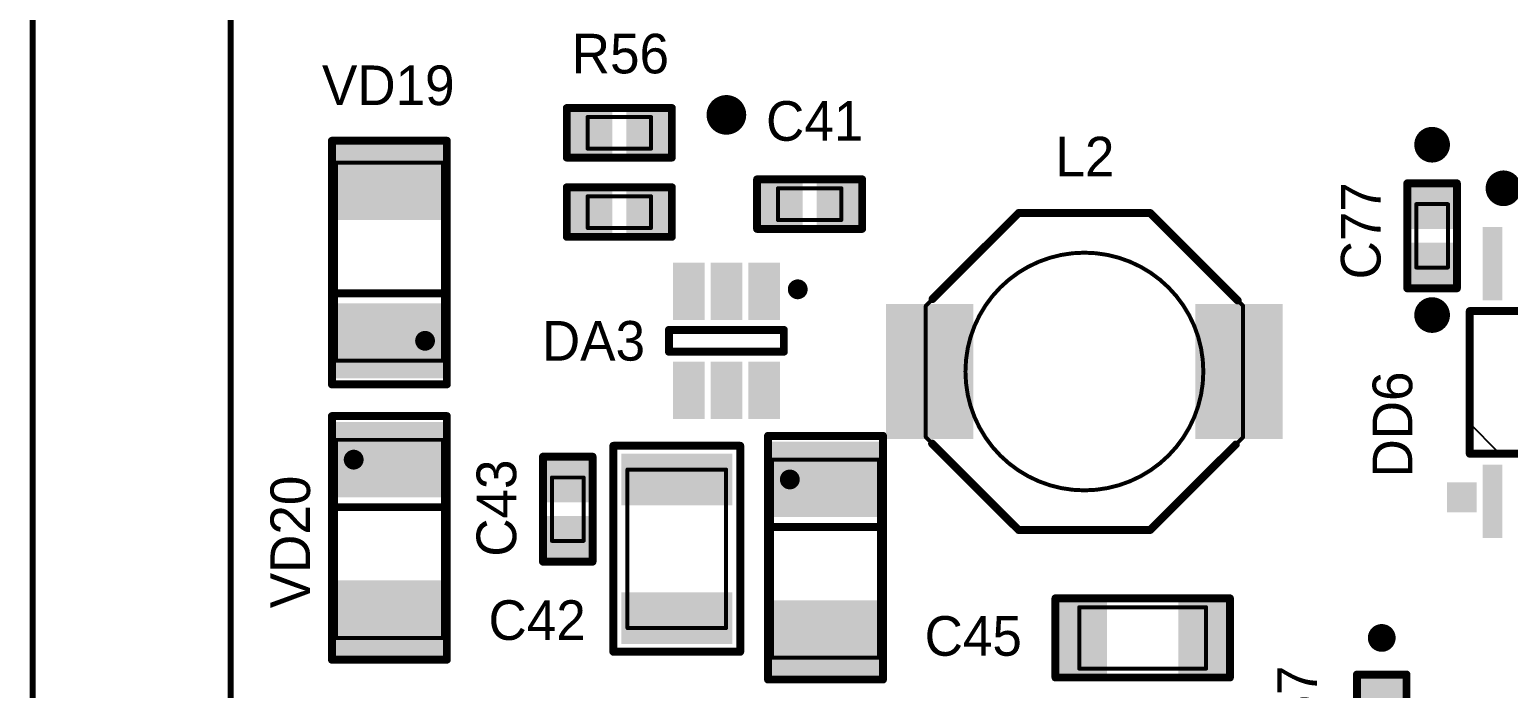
# Model space of a CAD drawing. Header units: millimetres. Extents: x 401 to 511, y 209 to 411.
# Drawn here: x 400.78 to 438.08, y 263.42 to 280.06 of the extents above; entities that cross this region are included whole.
import ezdxf

# ---------------------------------------------------------------- set-up
doc = ezdxf.new("R2010")
doc.units = ezdxf.units.MM
for name, color, linetype in [('BottomSolder', 6, 'Continuous'), ('KeepOutLayer', 6, 'Continuous'), ('Mechanical1', 6, 'Continuous'), ('MultiLayer', 9, 'Continuous'), ('TopOverlay', 2, 'Continuous'), ('TopSolder', 216, 'Continuous')]:
    doc.layers.add(name, color=color, linetype=linetype)

msp = doc.modelspace()

# ---------------------------------------------------------------- linework, layer by layer
at = {"layer": 'BottomSolder'}
for points, const_width in [([(418.1, 277.901, 1), (418.6, 277.901, 1)], 0.5), ([(435.925, 277.148, 1), (436.375, 277.148, 1)], 0.45), ([(437.725, 276.048, 1), (438.175, 276.048, 1)], 0.45), ([(435.925, 272.848, 1), (436.375, 272.848, 1)], 0.45), ([(434.705, 264.698, 1), (435.055, 264.698, 1)], 0.35)]:
    msp.add_lwpolyline(points, format="xyb", close=True, dxfattribs=dict(at, const_width=const_width))
at = {"layer": 'KeepOutLayer', "const_width": 0.15}
for points in [[(400.85, 210.448), (400.85, 410.448)], [(405.85, 210.448), (405.85, 410.448)]]:
    msp.add_lwpolyline(points, dxfattribs=at)
at = {"layer": 'Mechanical1', "const_width": 0.1}
for points in [[(414.85, 277.048), (414.85, 277.848)], [(414.85, 277.848), (416.45, 277.848)], [(416.45, 277.048), (416.45, 277.848)], [(414.85, 277.048), (416.45, 277.048)], [(408.5, 276.698), (411.2, 276.698)], [(408.5, 271.698), (408.5, 276.698)], [(411.2, 271.698), (411.2, 276.698)], [(419.65, 276.048), (421.25, 276.048)], [(419.65, 275.247), (419.65, 276.048)], [(421.25, 275.247), (421.25, 276.048)], [(414.85, 275.047), (414.85, 275.848)], [(414.85, 275.848), (416.45, 275.848)], [(416.45, 275.047), (416.45, 275.848)], [(435.75, 275.648), (436.55, 275.648)], [(435.75, 274.048), (435.75, 275.648)], [(436.55, 274.048), (436.55, 275.648)], [(419.65, 275.247), (421.25, 275.247)], [(423.38, 273.083), (425.72, 275.423)], [(425.72, 275.423), (429.04, 275.423)], [(429.04, 275.423), (431.38, 273.083)], [(414.85, 275.047), (416.45, 275.047)], [(435.75, 274.048), (436.55, 274.048)], [(423.38, 269.763), (423.38, 273.083)], [(431.38, 269.763), (431.38, 273.083)], [(408.5, 271.698), (411.2, 271.698)], [(408.5, 269.698), (411.2, 269.698)], [(408.5, 264.698), (408.5, 269.698)], [(411.2, 264.698), (411.2, 269.698)], [(423.38, 269.763), (425.72, 267.423)], [(429.04, 267.423), (431.38, 269.763)], [(415.855, 268.948), (418.344, 268.948)], [(415.855, 264.948), (415.855, 268.948)], [(418.344, 264.948), (418.344, 268.948)], [(419.5, 269.198), (422.2, 269.198)], [(419.5, 264.198), (419.5, 269.198)], [(422.2, 264.198), (422.2, 269.198)], [(413.95, 267.148), (413.95, 268.748)], [(413.95, 268.748), (414.75, 268.748)], [(414.75, 267.148), (414.75, 268.748)], [(425.72, 267.423), (429.04, 267.423)], [(413.95, 267.148), (414.75, 267.148)], [(427.25, 263.923), (427.25, 265.473)], [(427.25, 265.473), (430.45, 265.473)], [(430.45, 263.923), (430.45, 265.473)], [(415.855, 264.948), (418.344, 264.948)], [(408.5, 264.698), (411.2, 264.698)], [(419.5, 264.198), (422.2, 264.198)], [(427.25, 263.923), (430.45, 263.923)]]:
    msp.add_lwpolyline(points, dxfattribs=at)
at = {"layer": 'Mechanical1'}
for points, const_width in [([(414.825, 277.848, 1), (414.875, 277.848, 1)], 0.05), ([(414.825, 277.848, 1), (414.875, 277.848, 1)], 0.05), ([(416.425, 277.848, 1), (416.475, 277.848, 1)], 0.05), ([(416.425, 277.848, 1), (416.475, 277.848, 1)], 0.05), ([(414.825, 277.048, 1), (414.875, 277.048, 1)], 0.05), ([(414.825, 277.048, 1), (414.875, 277.048, 1)], 0.05), ([(416.425, 277.048, 1), (416.475, 277.048, 1)], 0.05), ([(416.425, 277.048, 1), (416.475, 277.048, 1)], 0.05), ([(408.475, 276.698, 1), (408.525, 276.698, 1)], 0.05), ([(408.475, 276.698, 1), (408.525, 276.698, 1)], 0.05), ([(411.175, 276.698, 1), (411.225, 276.698, 1)], 0.05), ([(411.175, 276.698, 1), (411.225, 276.698, 1)], 0.05), ([(419.625, 276.048, 1), (419.675, 276.048, 1)], 0.05), ([(419.625, 276.048, 1), (419.675, 276.048, 1)], 0.05), ([(421.225, 276.048, 1), (421.275, 276.048, 1)], 0.05), ([(421.225, 276.048, 1), (421.275, 276.048, 1)], 0.05), ([(414.825, 275.848, 1), (414.875, 275.848, 1)], 0.05), ([(414.825, 275.848, 1), (414.875, 275.848, 1)], 0.05), ([(416.425, 275.848, 1), (416.475, 275.848, 1)], 0.05), ([(416.425, 275.848, 1), (416.475, 275.848, 1)], 0.05), ([(435.725, 275.648, 1), (435.775, 275.648, 1)], 0.05), ([(435.725, 275.648, 1), (435.775, 275.648, 1)], 0.05), ([(436.525, 275.648, 1), (436.575, 275.648, 1)], 0.05), ([(436.525, 275.648, 1), (436.575, 275.648, 1)], 0.05), ([(419.625, 275.247, 1), (419.675, 275.247, 1)], 0.05), ([(419.625, 275.247, 1), (419.675, 275.247, 1)], 0.05), ([(421.225, 275.247, 1), (421.275, 275.247, 1)], 0.05), ([(421.225, 275.247, 1), (421.275, 275.247, 1)], 0.05), ([(425.695, 275.423, 1), (425.745, 275.423, 1)], 0.05), ([(425.695, 275.423, 1), (425.745, 275.423, 1)], 0.05), ([(429.015, 275.423, 1), (429.065, 275.423, 1)], 0.05), ([(429.015, 275.423, 1), (429.065, 275.423, 1)], 0.05), ([(414.825, 275.047, 1), (414.875, 275.047, 1)], 0.05), ([(414.825, 275.047, 1), (414.875, 275.047, 1)], 0.05), ([(416.425, 275.047, 1), (416.475, 275.047, 1)], 0.05), ([(416.425, 275.047, 1), (416.475, 275.047, 1)], 0.05), ([(430.38, 271.423, 1), (424.38, 271.423, 1)], 0.1), ([(435.725, 274.048, 1), (435.775, 274.048, 1)], 0.05), ([(435.725, 274.048, 1), (435.775, 274.048, 1)], 0.05), ([(436.525, 274.048, 1), (436.575, 274.048, 1)], 0.05), ([(436.525, 274.048, 1), (436.575, 274.048, 1)], 0.05), ([(423.355, 273.083, 1), (423.405, 273.083, 1)], 0.05), ([(423.355, 273.083, 1), (423.405, 273.083, 1)], 0.05), ([(431.355, 273.083, 1), (431.405, 273.083, 1)], 0.05), ([(431.355, 273.083, 1), (431.405, 273.083, 1)], 0.05), ([(410.625, 272.198, 1), (410.875, 272.198, 1)], 0.25), ([(408.475, 271.698, 1), (408.525, 271.698, 1)], 0.05), ([(408.475, 271.698, 1), (408.525, 271.698, 1)], 0.05), ([(411.175, 271.698, 1), (411.225, 271.698, 1)], 0.05), ([(411.175, 271.698, 1), (411.225, 271.698, 1)], 0.05), ([(424.355, 271.423, 1), (424.405, 271.423, 1)], 0.05), ([(430.355, 271.423, 1), (430.405, 271.423, 1)], 0.05), ([(408.475, 269.698, 1), (408.525, 269.698, 1)], 0.05), ([(408.475, 269.698, 1), (408.525, 269.698, 1)], 0.05), ([(411.175, 269.698, 1), (411.225, 269.698, 1)], 0.05), ([(411.175, 269.698, 1), (411.225, 269.698, 1)], 0.05), ([(423.355, 269.763, 1), (423.405, 269.763, 1)], 0.05), ([(423.355, 269.763, 1), (423.405, 269.763, 1)], 0.05), ([(431.355, 269.763, 1), (431.405, 269.763, 1)], 0.05), ([(431.355, 269.763, 1), (431.405, 269.763, 1)], 0.05), ([(408.825, 269.198, 1), (409.075, 269.198, 1)], 0.25), ([(415.83, 268.948, 1), (415.88, 268.948, 1)], 0.05), ([(415.83, 268.948, 1), (415.88, 268.948, 1)], 0.05), ([(418.319, 268.948, 1), (418.369, 268.948, 1)], 0.05), ([(418.319, 268.948, 1), (418.369, 268.948, 1)], 0.05), ([(419.475, 269.198, 1), (419.525, 269.198, 1)], 0.05), ([(419.475, 269.198, 1), (419.525, 269.198, 1)], 0.05), ([(419.825, 268.698, 1), (420.075, 268.698, 1)], 0.25), ([(422.175, 269.198, 1), (422.225, 269.198, 1)], 0.05), ([(422.175, 269.198, 1), (422.225, 269.198, 1)], 0.05), ([(413.925, 268.748, 1), (413.975, 268.748, 1)], 0.05), ([(413.925, 268.748, 1), (413.975, 268.748, 1)], 0.05), ([(414.725, 268.748, 1), (414.775, 268.748, 1)], 0.05), ([(414.725, 268.748, 1), (414.775, 268.748, 1)], 0.05), ([(425.695, 267.423, 1), (425.745, 267.423, 1)], 0.05), ([(425.695, 267.423, 1), (425.745, 267.423, 1)], 0.05), ([(429.015, 267.423, 1), (429.065, 267.423, 1)], 0.05), ([(429.015, 267.423, 1), (429.065, 267.423, 1)], 0.05), ([(413.925, 267.148, 1), (413.975, 267.148, 1)], 0.05), ([(413.925, 267.148, 1), (413.975, 267.148, 1)], 0.05), ([(414.725, 267.148, 1), (414.775, 267.148, 1)], 0.05), ([(414.725, 267.148, 1), (414.775, 267.148, 1)], 0.05), ([(427.225, 265.473, 1), (427.275, 265.473, 1)], 0.05), ([(427.225, 265.473, 1), (427.275, 265.473, 1)], 0.05), ([(430.425, 265.473, 1), (430.475, 265.473, 1)], 0.05), ([(430.425, 265.473, 1), (430.475, 265.473, 1)], 0.05), ([(415.83, 264.948, 1), (415.88, 264.948, 1)], 0.05), ([(415.83, 264.948, 1), (415.88, 264.948, 1)], 0.05), ([(418.319, 264.948, 1), (418.369, 264.948, 1)], 0.05), ([(418.319, 264.948, 1), (418.369, 264.948, 1)], 0.05), ([(408.475, 264.698, 1), (408.525, 264.698, 1)], 0.05), ([(408.475, 264.698, 1), (408.525, 264.698, 1)], 0.05), ([(411.175, 264.698, 1), (411.225, 264.698, 1)], 0.05), ([(411.175, 264.698, 1), (411.225, 264.698, 1)], 0.05), ([(419.475, 264.198, 1), (419.525, 264.198, 1)], 0.05), ([(419.475, 264.198, 1), (419.525, 264.198, 1)], 0.05), ([(422.175, 264.198, 1), (422.225, 264.198, 1)], 0.05), ([(422.175, 264.198, 1), (422.225, 264.198, 1)], 0.05), ([(427.225, 263.923, 1), (427.275, 263.923, 1)], 0.05), ([(427.225, 263.923, 1), (427.275, 263.923, 1)], 0.05), ([(430.425, 263.923, 1), (430.475, 263.923, 1)], 0.05), ([(430.425, 263.923, 1), (430.475, 263.923, 1)], 0.05)]:
    msp.add_lwpolyline(points, format="xyb", close=True, dxfattribs=dict(at, const_width=const_width))
at = {"layer": 'MultiLayer'}
for points, const_width in [([(418.1, 277.901, 1), (418.6, 277.901, 1)], 0.5), ([(435.975, 277.148, 1), (436.325, 277.148, 1)], 0.35), ([(437.775, 276.048, 1), (438.125, 276.048, 1)], 0.35), ([(435.975, 272.848, 1), (436.325, 272.848, 1)], 0.35), ([(434.705, 264.698, 1), (435.055, 264.698, 1)], 0.35)]:
    msp.add_lwpolyline(points, format="xyb", close=True, dxfattribs=dict(at, const_width=const_width))
at = {"layer": 'TopOverlay'}
for p, q in [((437.1, 270.108), (437.1, 269.388)), ((437.82, 269.388), (437.1, 270.108)), ((437.1, 269.388), (437.82, 269.388))]:
    msp.add_line(p, q, dxfattribs=at)
at = {"layer": 'TopOverlay', "const_width": 0.2}
for points in [[(414.325, 276.823), (414.325, 278.073)], [(414.325, 278.073), (416.975, 278.073)], [(416.975, 276.823), (416.975, 278.073)], [(408.4, 277.248), (411.3, 277.248)], [(408.4, 271.098), (408.4, 277.248)], [(411.3, 271.098), (411.3, 277.248)], [(414.325, 276.823), (416.975, 276.823)], [(414.325, 274.823), (414.325, 276.073)], [(414.325, 276.073), (416.975, 276.073)], [(416.975, 274.823), (416.975, 276.073)], [(419.125, 276.273), (421.775, 276.273)], [(419.125, 275.023), (419.125, 276.273)], [(421.775, 275.023), (421.775, 276.273)], [(435.525, 276.173), (436.775, 276.173)], [(435.525, 273.523), (435.525, 276.173)], [(436.775, 273.523), (436.775, 276.173)], [(423.55, 273.253), (425.72, 275.423)], [(425.72, 275.423), (429.04, 275.423)], [(429.04, 275.423), (431.248, 273.215)], [(414.325, 274.823), (416.975, 274.823)], [(419.125, 275.023), (421.775, 275.023)], [(408.4, 273.398), (411.3, 273.398)], [(435.525, 273.523), (436.775, 273.523)], [(437.1, 272.948), (440.2, 272.948)], [(437.1, 269.348), (437.1, 272.948)], [(416.9, 271.923), (416.9, 272.473)], [(416.9, 272.473), (419.8, 272.473)], [(419.8, 271.923), (419.8, 272.473)], [(416.9, 271.923), (419.8, 271.923)], [(408.4, 271.098), (411.3, 271.098)], [(408.4, 264.148), (408.4, 270.298)], [(408.4, 270.298), (411.3, 270.298)], [(411.3, 264.148), (411.3, 270.298)], [(419.4, 263.648), (419.4, 269.798)], [(419.4, 269.798), (422.3, 269.798)], [(422.3, 263.648), (422.3, 269.798)], [(423.538, 269.605), (425.72, 267.423)], [(429.04, 267.423), (431.198, 269.58)], [(413.725, 266.623), (413.725, 269.273)], [(413.725, 269.273), (414.975, 269.273)], [(414.975, 266.623), (414.975, 269.273)], [(415.5, 264.348), (415.5, 269.548)], [(415.5, 269.548), (418.7, 269.548)], [(418.7, 264.348), (418.7, 269.548)], [(437.1, 269.348), (440.2, 269.348)], [(408.4, 267.998), (411.3, 267.998)], [(419.4, 267.498), (422.3, 267.498)], [(425.72, 267.423), (429.04, 267.423)], [(413.725, 266.623), (414.975, 266.623)], [(426.65, 263.698), (426.65, 265.698)], [(426.65, 265.698), (431.05, 265.698)], [(431.05, 263.698), (431.05, 265.698)], [(408.4, 264.148), (411.3, 264.148)], [(415.5, 264.348), (418.7, 264.348)], [(419.4, 263.648), (422.3, 263.648)], [(426.65, 263.698), (431.05, 263.698)], [(434.255, 263.773), (435.505, 263.773)], [(434.255, 261.123), (434.255, 263.773)], [(435.505, 261.123), (435.505, 263.773)]]:
    msp.add_lwpolyline(points, dxfattribs=at)
at = {"layer": 'TopOverlay'}
for points, const_width in [([(414.275, 278.073, 1), (414.375, 278.073, 1)], 0.1), ([(414.275, 278.073, 1), (414.375, 278.073, 1)], 0.1), ([(416.925, 278.073, 1), (417.025, 278.073, 1)], 0.1), ([(416.925, 278.073, 1), (417.025, 278.073, 1)], 0.1), ([(408.35, 277.248, 1), (408.45, 277.248, 1)], 0.1), ([(408.35, 277.248, 1), (408.45, 277.248, 1)], 0.1), ([(411.25, 277.248, 1), (411.35, 277.248, 1)], 0.1), ([(411.25, 277.248, 1), (411.35, 277.248, 1)], 0.1), ([(414.275, 276.823, 1), (414.375, 276.823, 1)], 0.1), ([(414.275, 276.823, 1), (414.375, 276.823, 1)], 0.1), ([(416.925, 276.823, 1), (417.025, 276.823, 1)], 0.1), ([(416.925, 276.823, 1), (417.025, 276.823, 1)], 0.1), ([(414.275, 276.073, 1), (414.375, 276.073, 1)], 0.1), ([(414.275, 276.073, 1), (414.375, 276.073, 1)], 0.1), ([(416.925, 276.073, 1), (417.025, 276.073, 1)], 0.1), ([(416.925, 276.073, 1), (417.025, 276.073, 1)], 0.1), ([(419.075, 276.273, 1), (419.175, 276.273, 1)], 0.1), ([(419.075, 276.273, 1), (419.175, 276.273, 1)], 0.1), ([(421.725, 276.273, 1), (421.825, 276.273, 1)], 0.1), ([(421.725, 276.273, 1), (421.825, 276.273, 1)], 0.1), ([(435.475, 276.173, 1), (435.575, 276.173, 1)], 0.1), ([(435.475, 276.173, 1), (435.575, 276.173, 1)], 0.1), ([(436.725, 276.173, 1), (436.825, 276.173, 1)], 0.1), ([(436.725, 276.173, 1), (436.825, 276.173, 1)], 0.1), ([(425.67, 275.423, 1), (425.77, 275.423, 1)], 0.1), ([(425.67, 275.423, 1), (425.77, 275.423, 1)], 0.1), ([(428.99, 275.423, 1), (429.09, 275.423, 1)], 0.1), ([(428.99, 275.423, 1), (429.09, 275.423, 1)], 0.1), ([(414.275, 274.823, 1), (414.375, 274.823, 1)], 0.1), ([(414.275, 274.823, 1), (414.375, 274.823, 1)], 0.1), ([(416.925, 274.823, 1), (417.025, 274.823, 1)], 0.1), ([(416.925, 274.823, 1), (417.025, 274.823, 1)], 0.1), ([(419.075, 275.023, 1), (419.175, 275.023, 1)], 0.1), ([(419.075, 275.023, 1), (419.175, 275.023, 1)], 0.1), ([(421.725, 275.023, 1), (421.825, 275.023, 1)], 0.1), ([(421.725, 275.023, 1), (421.825, 275.023, 1)], 0.1), ([(408.35, 273.398, 1), (408.45, 273.398, 1)], 0.1), ([(411.25, 273.398, 1), (411.35, 273.398, 1)], 0.1), ([(420.275, 273.498, 1), (420.025, 273.498, 1)], 0.25), ([(419.963, 273.498, 1), (420.087, 273.498, 1)], 0.125), ([(420.213, 273.498, 1), (420.338, 273.498, 1)], 0.125), ([(435.475, 273.523, 1), (435.575, 273.523, 1)], 0.1), ([(435.475, 273.523, 1), (435.575, 273.523, 1)], 0.1), ([(436.725, 273.523, 1), (436.825, 273.523, 1)], 0.1), ([(436.725, 273.523, 1), (436.825, 273.523, 1)], 0.1), ([(423.5, 273.253, 1), (423.6, 273.253, 1)], 0.1), ([(431.198, 273.215, 1), (431.298, 273.215, 1)], 0.1), ([(437.05, 272.948, 1), (437.15, 272.948, 1)], 0.1), ([(437.05, 272.948, 1), (437.15, 272.948, 1)], 0.1), ([(416.85, 272.473, 1), (416.95, 272.473, 1)], 0.1), ([(416.85, 272.473, 1), (416.95, 272.473, 1)], 0.1), ([(419.75, 272.473, 1), (419.85, 272.473, 1)], 0.1), ([(419.75, 272.473, 1), (419.85, 272.473, 1)], 0.1), ([(416.85, 271.923, 1), (416.95, 271.923, 1)], 0.1), ([(416.85, 271.923, 1), (416.95, 271.923, 1)], 0.1), ([(419.75, 271.923, 1), (419.85, 271.923, 1)], 0.1), ([(419.75, 271.923, 1), (419.85, 271.923, 1)], 0.1), ([(408.35, 271.098, 1), (408.45, 271.098, 1)], 0.1), ([(408.35, 271.098, 1), (408.45, 271.098, 1)], 0.1), ([(411.25, 271.098, 1), (411.35, 271.098, 1)], 0.1), ([(411.25, 271.098, 1), (411.35, 271.098, 1)], 0.1), ([(408.35, 270.298, 1), (408.45, 270.298, 1)], 0.1), ([(408.35, 270.298, 1), (408.45, 270.298, 1)], 0.1), ([(411.25, 270.298, 1), (411.35, 270.298, 1)], 0.1), ([(411.25, 270.298, 1), (411.35, 270.298, 1)], 0.1), ([(419.35, 269.798, 1), (419.45, 269.798, 1)], 0.1), ([(419.35, 269.798, 1), (419.45, 269.798, 1)], 0.1), ([(422.25, 269.798, 1), (422.35, 269.798, 1)], 0.1), ([(422.25, 269.798, 1), (422.35, 269.798, 1)], 0.1), ([(423.488, 269.605, 1), (423.588, 269.605, 1)], 0.1), ([(431.148, 269.58, 1), (431.248, 269.58, 1)], 0.1), ([(413.675, 269.273, 1), (413.775, 269.273, 1)], 0.1), ([(413.675, 269.273, 1), (413.775, 269.273, 1)], 0.1), ([(414.925, 269.273, 1), (415.025, 269.273, 1)], 0.1), ([(414.925, 269.273, 1), (415.025, 269.273, 1)], 0.1), ([(415.45, 269.548, 1), (415.55, 269.548, 1)], 0.1), ([(415.45, 269.548, 1), (415.55, 269.548, 1)], 0.1), ([(418.65, 269.548, 1), (418.75, 269.548, 1)], 0.1), ([(418.65, 269.548, 1), (418.75, 269.548, 1)], 0.1), ([(437.05, 269.348, 1), (437.15, 269.348, 1)], 0.1), ([(437.05, 269.348, 1), (437.15, 269.348, 1)], 0.1), ([(408.35, 267.998, 1), (408.45, 267.998, 1)], 0.1), ([(411.25, 267.998, 1), (411.35, 267.998, 1)], 0.1), ([(419.35, 267.498, 1), (419.45, 267.498, 1)], 0.1), ([(422.25, 267.498, 1), (422.35, 267.498, 1)], 0.1), ([(425.67, 267.423, 1), (425.77, 267.423, 1)], 0.1), ([(425.67, 267.423, 1), (425.77, 267.423, 1)], 0.1), ([(428.99, 267.423, 1), (429.09, 267.423, 1)], 0.1), ([(428.99, 267.423, 1), (429.09, 267.423, 1)], 0.1), ([(413.675, 266.623, 1), (413.775, 266.623, 1)], 0.1), ([(413.675, 266.623, 1), (413.775, 266.623, 1)], 0.1), ([(414.925, 266.623, 1), (415.025, 266.623, 1)], 0.1), ([(414.925, 266.623, 1), (415.025, 266.623, 1)], 0.1), ([(426.6, 265.698, 1), (426.7, 265.698, 1)], 0.1), ([(426.6, 265.698, 1), (426.7, 265.698, 1)], 0.1), ([(431, 265.698, 1), (431.1, 265.698, 1)], 0.1), ([(431, 265.698, 1), (431.1, 265.698, 1)], 0.1), ([(408.35, 264.148, 1), (408.45, 264.148, 1)], 0.1), ([(408.35, 264.148, 1), (408.45, 264.148, 1)], 0.1), ([(411.25, 264.148, 1), (411.35, 264.148, 1)], 0.1), ([(411.25, 264.148, 1), (411.35, 264.148, 1)], 0.1), ([(415.45, 264.348, 1), (415.55, 264.348, 1)], 0.1), ([(415.45, 264.348, 1), (415.55, 264.348, 1)], 0.1), ([(418.65, 264.348, 1), (418.75, 264.348, 1)], 0.1), ([(418.65, 264.348, 1), (418.75, 264.348, 1)], 0.1), ([(419.35, 263.648, 1), (419.45, 263.648, 1)], 0.1), ([(419.35, 263.648, 1), (419.45, 263.648, 1)], 0.1), ([(422.25, 263.648, 1), (422.35, 263.648, 1)], 0.1), ([(422.25, 263.648, 1), (422.35, 263.648, 1)], 0.1), ([(426.6, 263.698, 1), (426.7, 263.698, 1)], 0.1), ([(426.6, 263.698, 1), (426.7, 263.698, 1)], 0.1), ([(431, 263.698, 1), (431.1, 263.698, 1)], 0.1), ([(431, 263.698, 1), (431.1, 263.698, 1)], 0.1), ([(434.205, 263.773, 1), (434.305, 263.773, 1)], 0.1), ([(434.205, 263.773, 1), (434.305, 263.773, 1)], 0.1), ([(435.455, 263.773, 1), (435.555, 263.773, 1)], 0.1), ([(435.455, 263.773, 1), (435.555, 263.773, 1)], 0.1)]:
    msp.add_lwpolyline(points, format="xyb", close=True, dxfattribs=dict(at, const_width=const_width))
msp.add_solid([(436.525, 267.872), (437.275, 267.872), (436.525, 268.622), (437.275, 268.622)], dxfattribs=at)
at = {"layer": 'TopSolder'}
for points, const_width in [([(418.1, 277.901, 1), (418.6, 277.901, 1)], 0.5), ([(435.925, 277.148, 1), (436.375, 277.148, 1)], 0.45), ([(437.725, 276.048, 1), (438.175, 276.048, 1)], 0.45), ([(435.925, 272.848, 1), (436.375, 272.848, 1)], 0.45), ([(434.705, 264.698, 1), (435.055, 264.698, 1)], 0.35)]:
    msp.add_lwpolyline(points, format="xyb", close=True, dxfattribs=dict(at, const_width=const_width))
for points in [[(415.475, 276.923), (415.475, 277.973), (414.425, 276.923), (414.425, 277.973)], [(416.875, 276.923), (416.875, 277.973), (415.825, 276.923), (415.825, 277.973)], [(408.5, 275.248), (411.2, 275.248), (408.5, 277.148), (411.2, 277.148)], [(419.225, 276.173), (419.225, 275.123), (420.275, 276.173), (420.275, 275.123)], [(420.625, 276.173), (420.625, 275.123), (421.675, 276.173), (421.675, 275.123)], [(435.625, 275.023), (436.675, 275.023), (435.625, 276.073), (436.675, 276.073)], [(414.425, 275.973), (414.425, 274.923), (415.475, 275.973), (415.475, 274.923)], [(415.825, 275.973), (415.825, 274.923), (416.875, 275.973), (416.875, 274.923)], [(437.925, 273.223), (437.925, 275.073), (437.425, 273.223), (437.425, 275.073)], [(435.625, 273.623), (436.675, 273.623), (435.625, 274.673), (436.675, 274.673)], [(417, 274.173), (417, 272.723), (417.8, 274.173), (417.8, 272.723)], [(417.95, 274.173), (417.95, 272.723), (418.75, 274.173), (418.75, 272.723)], [(418.9, 274.173), (418.9, 272.723), (419.7, 274.173), (419.7, 272.723)], [(408.5, 271.248), (411.2, 271.248), (408.5, 273.148), (411.2, 273.148)], [(422.38, 273.123), (422.38, 269.723), (424.58, 273.123), (424.58, 269.723)], [(430.18, 273.123), (430.18, 269.723), (432.38, 273.123), (432.38, 269.723)], [(417, 271.673), (417, 270.223), (417.8, 271.673), (417.8, 270.223)], [(417.95, 271.673), (417.95, 270.223), (418.75, 271.673), (418.75, 270.223)], [(418.9, 271.673), (418.9, 270.223), (419.7, 271.673), (419.7, 270.223)], [(411.2, 270.148), (408.5, 270.148), (411.2, 268.248), (408.5, 268.248)], [(418.5, 269.348), (415.7, 269.348), (418.5, 268.048), (415.7, 268.048)], [(422.2, 269.648), (419.5, 269.648), (422.2, 267.748), (419.5, 267.748)], [(414.875, 269.173), (413.825, 269.173), (414.875, 268.123), (413.825, 268.123)], [(437.925, 267.222), (437.925, 269.072), (437.425, 267.222), (437.425, 269.072)], [(414.875, 267.773), (413.825, 267.773), (414.875, 266.723), (413.825, 266.723)], [(411.2, 266.148), (408.5, 266.148), (411.2, 264.248), (408.5, 264.248)], [(418.5, 265.848), (415.7, 265.848), (418.5, 264.548), (415.7, 264.548)], [(422.2, 265.648), (419.5, 265.648), (422.2, 263.748), (419.5, 263.748)], [(427.95, 263.798), (427.95, 265.598), (426.75, 263.798), (426.75, 265.598)], [(430.95, 263.798), (430.95, 265.598), (429.75, 263.798), (429.75, 265.598)], [(434.355, 262.623), (435.405, 262.623), (434.355, 263.673), (435.405, 263.673)]]:
    msp.add_solid(points, dxfattribs=at)

# ---------------------------------------------------------------- texts
at = {"layer": 'TopOverlay'}
for s, p in [('R56', (414.45, 278.948)), ('VD19', (408.15, 278.148)), ('C41', (419.35, 277.248)), ('L2', (426.65, 276.348)), ('DA3', (413.697, 271.698)), ('C42', (412.35, 264.648)), ('C45', (423.35, 264.248))]:
    msp.add_text(s, height=1, dxfattribs=at).set_placement(p)
for s, p in [('C77', (434.85, 273.748)), ('DD6', (435.65, 268.748)), ('C43', (413.05, 266.748)), ('VD20', (407.85, 265.448)), ('R57', (433.25, 261.548))]:
    msp.add_text(s, height=1, rotation=90, dxfattribs=at).set_placement(p)

doc.saveas('drawing.dxf')
